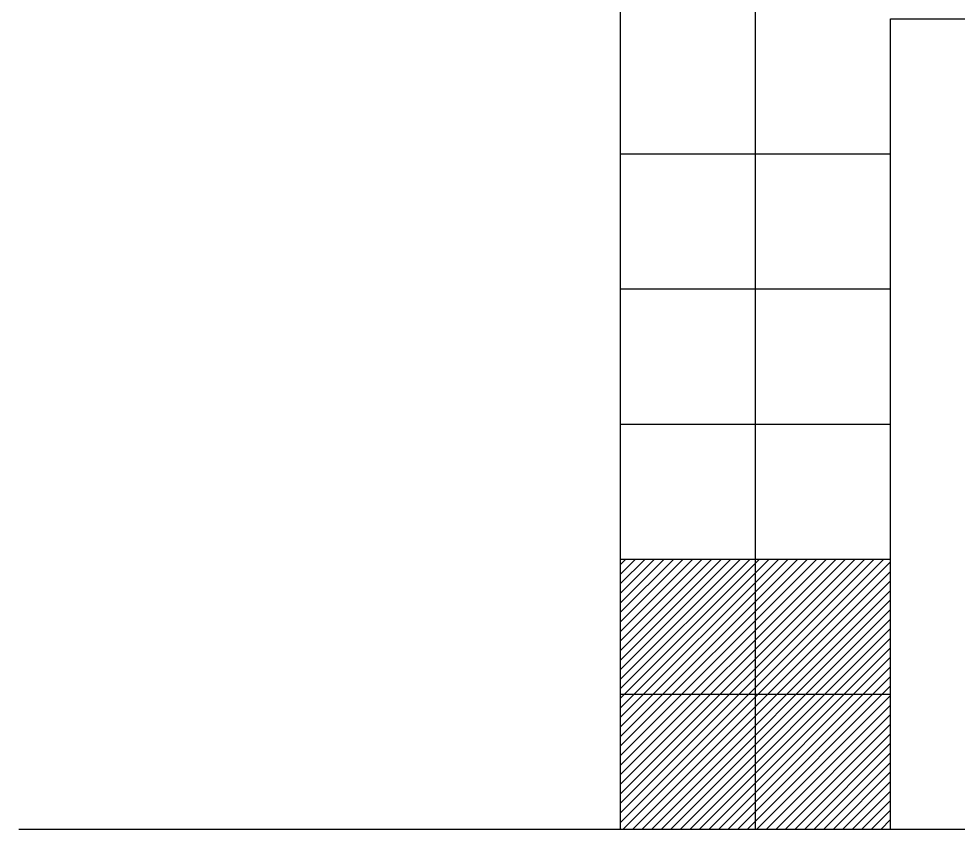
# Model space of a CAD drawing. Extents: x -24232 to 27340, y -23039 to 23489.
# Drawn here: x -24232 to -20755, y -12596 to -9596 of the extents above; entities that cross this region are included whole.
import ezdxf

# ---------------------------------------------------------------- set-up
doc = ezdxf.new("R2010")
doc.units = 0
doc.header["$LTSCALE"] = 10
for name, color, linetype in [('0-HATCH', 8, 'CONTINUOUS'), ('1', 1, 'CONTINUOUS'), ('3', 3, 'CONTINUOUS'), ('4', 4, 'CONTINUOUS')]:
    doc.layers.add(name, color=color, linetype=linetype)

msp = doc.modelspace()

# ---------------------------------------------------------------- hatches: boundary and pattern name
at = {"layer": '0-HATCH'}
h = msp.add_hatch(dxfattribs=at)
h.set_pattern_fill('ANSI31', color=11, scale=200, style=0)
h.set_pattern_definition([(45, (-38323.144, 8234.117), (-17.67767, 17.67767), [])])
h.paths.add_polyline_path([(-21505, -12596.2), (-21005, -12596.2), (-21005, -12096.2), (-21505, -12096.2)])
h.paths.add_polyline_path([(-22005, -12596.2), (-21505, -12596.2), (-21505, -12096.2), (-22005, -12096.2)])
h.paths.add_polyline_path([(-22005, -11596.2), (-22005, -12096.2), (-21505, -12096.2), (-21505, -11596.2)])
h.paths.add_polyline_path([(-21005, -11596.2), (-21505, -11596.2), (-21505, -12096.2), (-21005, -12096.2)])
h.paths.add_polyline_path([(-18505, -12096.2), (-18005, -12096.2), (-18005, -11596.2), (-18505, -11596.2)])
h.paths.add_polyline_path([(-18505, -12096.2), (-18505, -12596.2), (-18005, -12596.2), (-18005, -12096.2)])
h.paths.add_polyline_path([(-18005, -12596.2), (-17505, -12596.2), (-17505, -12096.2), (-18005, -12096.2)])
h.paths.add_polyline_path([(-17505, -12096.2), (-17505, -11596.2), (-18005, -11596.2), (-18005, -12096.2)])

# ---------------------------------------------------------------- linework, layer by layer
at = {"layer": '1'}
for p, q in [((-21505, -12596.2), (-21505, -8596.2)), ((-21005, -9596.2), (-18505, -9596.2)), ((-21005, -11596.2), (-21005, -9596.2)), ((-22005, -10096.2), (-21005, -10096.2)), ((-22005, -10596.2), (-21005, -10596.2)), ((-22005, -11096.2), (-21005, -11096.2)), ((-22005, -11596.2), (-21005, -11596.2)), ((-21005, -12596.2), (-21005, -11596.2)), ((-22005, -12096.2), (-21005, -12096.2))]:
    msp.add_line(p, q, dxfattribs=at)
at = {"layer": '3'}
msp.add_line((-22005, -12596.2), (-22005, -8596.2), dxfattribs=at)
at = {"layer": '4', "color": 5}
msp.add_line((-24232.2, -12596.2), (-14987.9, -12596.2), dxfattribs=at)

doc.saveas('drawing.dxf')
